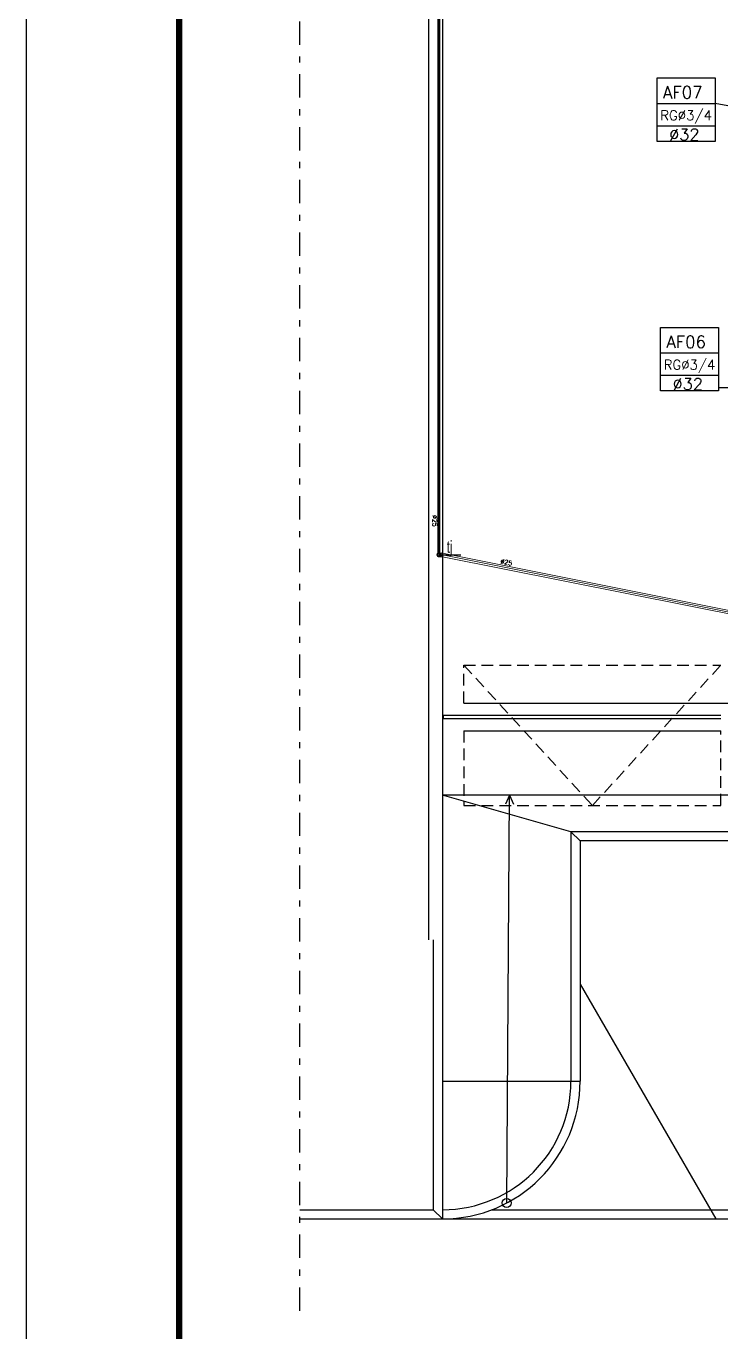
# Model space of a CAD drawing. Header units: millimetres. Extents: x 1573 to 2177, y 1587 to 1932.
# Drawn here: x 1884.45 to 1895.8, y 1886.18 to 1907.52 of the extents above; entities that cross this region are included whole.
import ezdxf
from ezdxf.enums import TextEntityAlignment as Align

# ---------------------------------------------------------------- set-up
doc = ezdxf.new("R2010")
doc.units = ezdxf.units.MM
doc.header["$LTSCALE"] = 0.03
doc.linetypes.add('DASHDOT', pattern=[25.4, 12.7, -6.35, 0, -6.35])
doc.linetypes.add('HIDDEN', pattern=[9.525, 6.35, -3.175])
for name, color, linetype in [('-HIDRO', 8, 'Continuous'), ('AF', 2, 'Continuous'), ("PRANCHA - PROJETU'S", 7, 'Continuous'), ('Prumadas_L', 1, 'Continuous'), ('Prumadas_Q', 3, 'Continuous'), ('Prumadas_T', 2, 'Continuous')]:
    doc.layers.add(name, color=color, linetype=linetype)
doc.layers.add('TigreCad', color=2, linetype='Continuous', lineweight=13)
doc.styles.add('CELIO_COTA', font='technic_.ttf', dxfattribs={"width": 0.85})
doc.styles.add('ROMANS', font='romans.shx', dxfattribs={"height": 0.1})
doc.styles.add('TCTUBOS-TXT', font='txt.shx')

# ---------------------------------------------------------------- blocks, each defined once
blk = doc.blocks.new('ADFSGASDFG')
at = {"layer": "PRANCHA - PROJETU'S", "color": 1}
blk.add_line((276.578, 107.346), (276.578, 47.946), dxfattribs=at)
at = {"layer": "PRANCHA - PROJETU'S", "color": 4, "const_width": 0.1}
blk.add_lwpolyline([(279.078, 106.346), (359.678, 106.346), (359.678, 48.946), (279.078, 48.946)], close=True, dxfattribs=at)
blk = doc.blocks.new('22150324s')
at = {"layer": 'TigreCad', "linetype": 'Continuous'}
for p, q in [((-22, -34), (-19, -31)), ((-22, -38), (-22, -34)), ((0, -34), (-22, -34)), ((0, -38), (-22, -38)), ((0, -39), (-21, -39)), ((-19, -13), (-18, -12)), ((-19, -31), (-19, -13)), ((-17, -13), (-19, -13)), ((0, -31), (-19, -31)), ((19, -31), (0, -31)), ((22, -34), (0, -34)), ((22, -38), (0, -38)), ((21, -39), (0, -39)), ((19, -13), (17, -13)), ((19, -13), (18, -12)), ((19, -31), (19, -13)), ((22, -34), (19, -31)), ((22, -38), (22, -34))]:
    blk.add_line(p, q, dxfattribs=at)
for centre, radius, start, end in [((0, 0), 21.5, 90, 270), ((0, 0), 16, 0, 180), ((0, 0), 16, 180, 0), ((0, 0), 13.9, 0, 180), ((0, 0), 13.9, 180, 0), ((0, 0), 21.5, 270, 90), ((-21, -38), 0.5, 180, 270), ((21, -38), 0.5, 270.0005, 0.0006)]:
    blk.add_arc(centre, radius, start, end, dxfattribs=at)

msp = doc.modelspace()

# ---------------------------------------------------------------- linework, layer by layer
at = {"layer": '-HIDRO', "linetype": 'DASHDOT'}
msp.add_line((1888.925, 1886.53), (1888.925, 1926.484), dxfattribs=at)
at = {"layer": '-HIDRO'}
for p, q in [((1891.031, 1892.589), (1891.031, 1926.484)), ((1891.256, 1926.484), (1891.256, 1892.589)), ((1891.605, 1896.457), (1895.805, 1896.457)), ((1894.805, 1896.457), (1896.005, 1896.457)), ((1895.805, 1896.255), (1891.268, 1896.255)), ((1891.268, 1896.255), (1891.268, 1896.21)), ((1891.268, 1896.21), (1895.805, 1896.21)), ((1891.605, 1896.007), (1895.805, 1896.007)), ((1896.143, 1894.957), (1891.256, 1894.957)), ((1893.356, 1894.357), (1891.256, 1894.957)), ((1892.353, 1894.957), (1892.288, 1894.81)), ((1892.306, 1888.29), (1892.353, 1894.957)), ((1892.353, 1894.957), (1892.419, 1894.81)), ((1893.356, 1894.357), (1893.356, 1890.28)), ((1909.863, 1894.357), (1893.356, 1894.357)), ((1893.506, 1894.207), (1893.356, 1894.357)), ((1893.506, 1894.207), (1893.506, 1890.28)), ((1909.713, 1894.207), (1893.506, 1894.207)), ((1891.106, 1892.589), (1891.106, 1888.18)), ((1891.256, 1892.589), (1891.256, 1888.03)), ((1893.506, 1891.869), (1895.722, 1888.03)), ((1891.256, 1890.28), (1893.506, 1890.28)), ((1888.925, 1888.18), (1891.106, 1888.18)), ((1891.106, 1888.18), (1891.256, 1888.03)), ((1892.064, 1888.18), (1911.156, 1888.18)), ((1888.925, 1888.03), (1913.988, 1888.03))]:
    msp.add_line(p, q, dxfattribs=at)
at = {"layer": '-HIDRO', "linetype": 'HIDDEN'}
for p, q in [((1891.605, 1897.08), (1893.705, 1894.785)), ((1891.605, 1896.457), (1891.605, 1897.08)), ((1891.605, 1897.08), (1895.805, 1897.08)), ((1893.705, 1894.785), (1895.805, 1897.08)), ((1891.605, 1896.007), (1891.605, 1894.785)), ((1895.805, 1894.785), (1895.805, 1896.007)), ((1891.605, 1894.785), (1895.805, 1894.785))]:
    msp.add_line(p, q, dxfattribs=at)
at = {"layer": '-HIDRO', "linetype": 'DASHDOT', "ltscale": 0.5}
msp.add_line((1891.605, 1896.457), (1895.805, 1896.457), dxfattribs=at)
at = {"layer": '-HIDRO'}
msp.add_circle((1892.306, 1888.29), 0.075, dxfattribs=at)
for radius in [2.25, 2.1]:
    msp.add_arc((1891.256, 1890.28), radius, 270, 360, dxfattribs=at)
at = {"layer": 'AF', "ltscale": 100}
for p, q in [((1891.197, 1898.914), (1891.197, 1924.988)), ((1891.197, 1898.881), (1891.559, 1898.881))]:
    msp.add_line(p, q, dxfattribs=at)
at = {"layer": 'Prumadas_L'}
for p, q in [((1894.762, 1906.259), (1895.709, 1906.259)), ((1897.142, 1905.999), (1895.709, 1906.259)), ((1894.762, 1905.896), (1895.709, 1905.896)), ((1894.819, 1902.182), (1895.765, 1902.182)), ((1894.819, 1901.819), (1895.765, 1901.819)), ((1896.208, 1901.611), (1895.765, 1901.612))]:
    msp.add_line(p, q, dxfattribs=at)
at = {"layer": 'Prumadas_Q'}
for p, q in [((1894.762, 1906.677), (1895.709, 1906.677)), ((1894.762, 1905.639), (1894.762, 1906.677)), ((1895.709, 1906.677), (1895.709, 1905.639)), ((1895.709, 1905.639), (1894.762, 1905.639)), ((1894.819, 1902.6), (1895.765, 1902.6)), ((1894.819, 1901.562), (1894.819, 1902.6)), ((1895.765, 1902.6), (1895.765, 1901.562)), ((1895.765, 1901.562), (1894.819, 1901.562))]:
    msp.add_line(p, q, dxfattribs=at)
at = {"layer": 'TigreCad', "ltscale": 100}
for p, q in [((1891.179, 1898.906), (1891.179, 1924.94)), ((1891.216, 1898.909), (1891.216, 1924.94))]:
    msp.add_line(p, q, dxfattribs=at)
at = {"layer": 'TigreCad'}
for p, q in [((1911.529, 1894.863), (1891.258, 1898.91)), ((1891.258, 1898.881), (1911.525, 1894.84)), ((1911.52, 1894.816), (1891.258, 1898.853))]:
    msp.add_line(p, q, dxfattribs=at)

# ---------------------------------------------------------------- block references
at = {"layer": "PRANCHA - PROJETU'S", "color": 1}
msp.add_blockref('ADFSGASDFG', (1607.877, 1824.388), dxfattribs=at)
at = {"layer": 'TigreCad', "xscale": 0.00149994, "yscale": 0.00149994, "zscale": 0.00149994, "rotation": 89.99999999999999}
msp.add_blockref('22150324s', (1891.199, 1898.881), dxfattribs=at)

# ---------------------------------------------------------------- texts
at = {"ltscale": 100, "style": 'TCTUBOS-TXT'}
for rotation, p in [(270, (1891.095, 1899.438)), (348.7341, (1892.293, 1898.724))]:
    msp.add_text('%%C25', height=0.075, rotation=rotation, dxfattribs=at).set_placement(p, align=Align.CENTER)
at = {"layer": 'Prumadas_T', "style": 'ROMANS'}
for s, height, p in [('AF07', 0.1984, (1895.182, 1906.342)), ('RG%%C3/4', 0.1588, (1895.237, 1905.987)), ('%%C32', 0.1921, (1895.207, 1905.656)), ('AF06', 0.1984, (1895.238, 1902.265)), ('RG%%C3/4', 0.1588, (1895.293, 1901.91)), ('%%C32', 0.1921, (1895.264, 1901.579))]:
    msp.add_text(s, height=height, rotation=0, dxfattribs=at).set_placement(p, align=Align.CENTER)
at = {"layer": 'Prumadas_T', "style": 'CELIO_COTA', "width": 0.85}
msp.add_text('tj', height=0.1966, rotation=0, dxfattribs=at).set_placement((1891.325, 1898.917))

doc.saveas('drawing.dxf')
